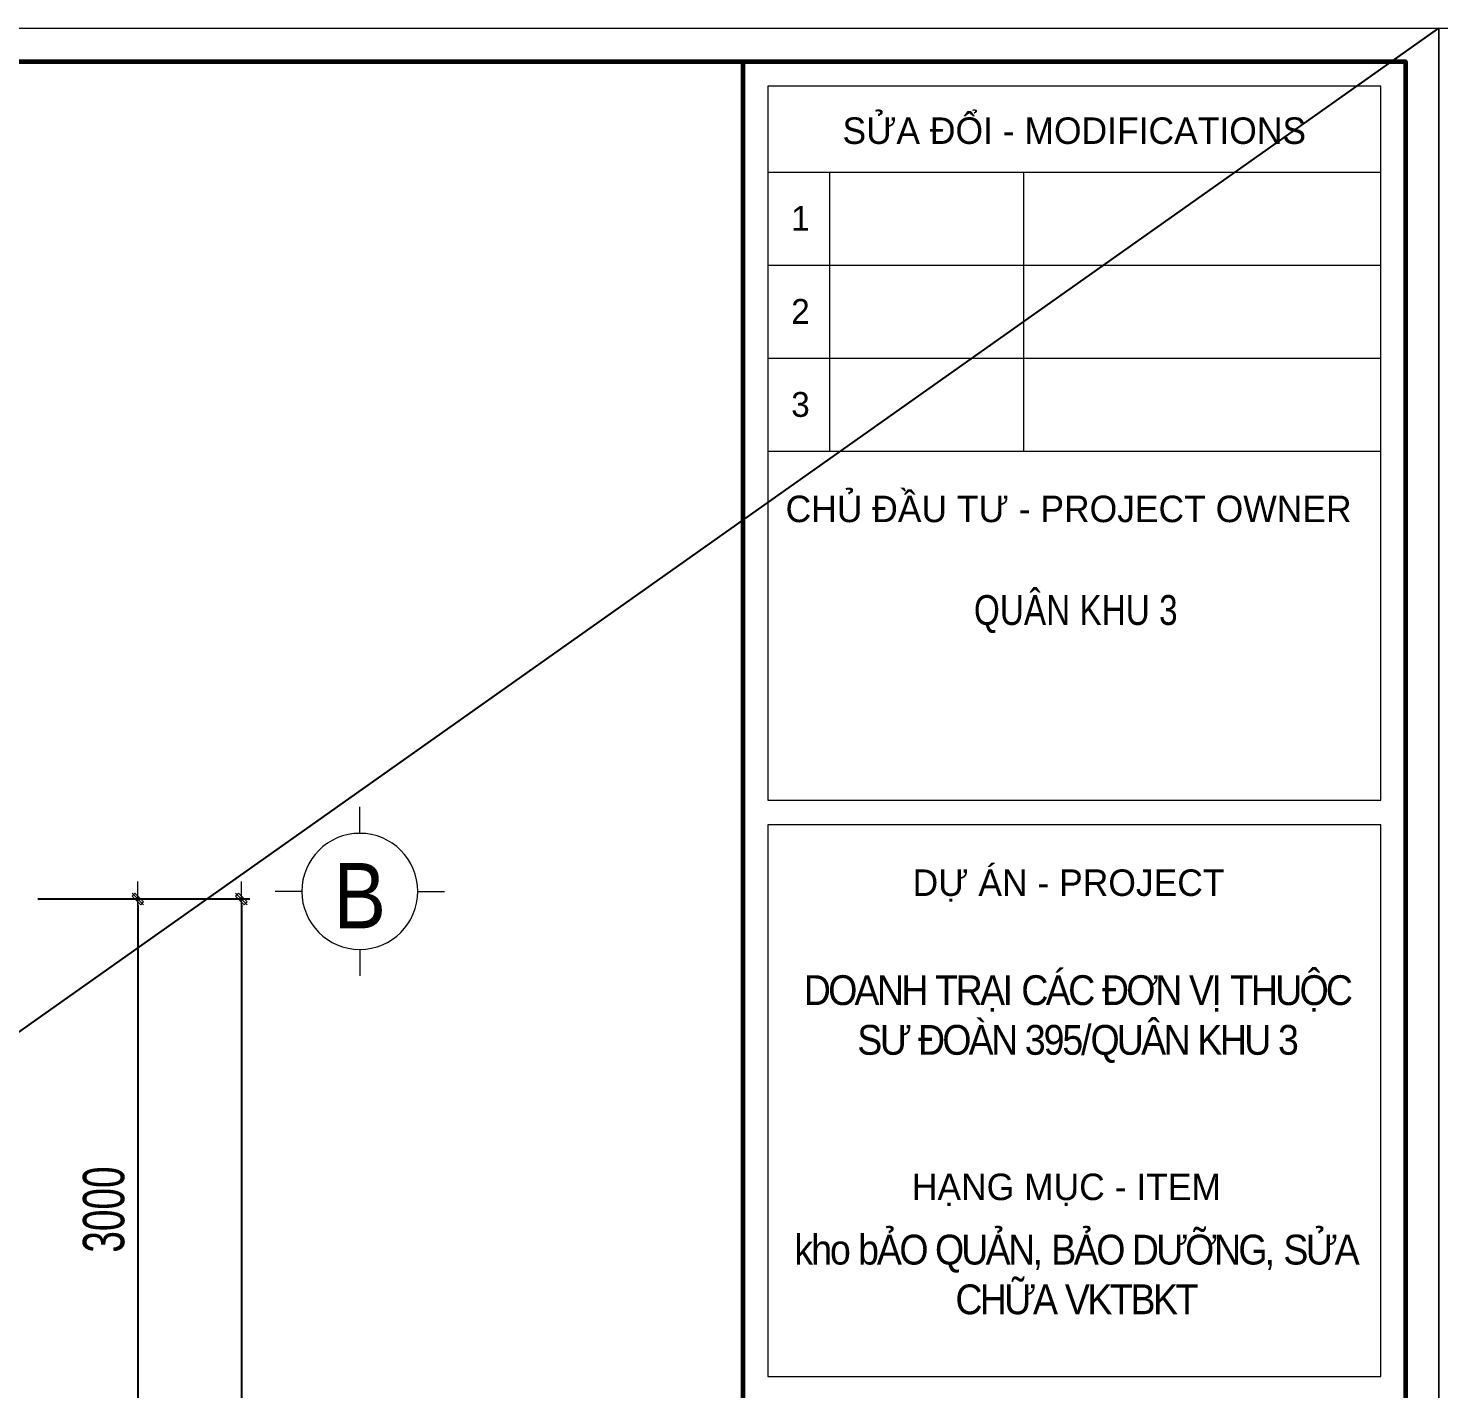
# Model space of a CAD drawing. Header units: millimetres. Extents: x -211129 to 461116, y -574633 to 115.
# Drawn here: x 231706 to 238516, y -538262 to -531691 of the extents above; entities that cross this region are included whole.
import ezdxf
from ezdxf.enums import TextEntityAlignment as Align

# ---------------------------------------------------------------- set-up
doc = ezdxf.new("R2010")
doc.units = ezdxf.units.MM
doc.header["$MEASUREMENT"] = 0
doc.header["$PDMODE"] = 32
doc.layers.get('Defpoints').update_dxf_attribs({"color": 1})
for name, color, linetype, lineweight in [('08. Net Text', 3, 'Continuous', 13), ('Khungten_LCDI', 7, 'Continuous', 5), ('LC Dim', 8, 'Continuous', 18), ('LC ISO', 153, 'Continuous', 13), ('LC Net manh', 133, 'Continuous', 5), ('LC Net thay', 63, 'Continuous', 25), ('LC Text1', 3, 'Continuous', 20)]:
    doc.layers.add(name, color=color, linetype=linetype, lineweight=lineweight)
doc.layers.add('KCS_Plotter', color=11, linetype='Continuous', plot=False)
doc.styles.add('HOATBIF', font='hoatbif.shx', dxfattribs={"width": 0.7})
doc.styles.add('Khungten', font='VHAVAN.TTF', dxfattribs={"width": 0.9, "height": 5000})
doc.styles.add('LC 1', font='VHAVANB.TTF')
doc.styles.add('Text Khung Ten', font='VHAVAN.TTF')
doc.styles.add('Title', font='VHBLACK.TTF', dxfattribs={"width": 0.8})
doc.dimstyles.new('DIM CHUAN', dxfattribs={"dimscale": 60, "dimtxt": 2.5, "dimasz": 0.35, "dimexe": 0.5, "dimexo": 0, "dimgap": 0.8, "dimtad": 1, "dimdec": 0, "dimzin": 0, "dimdsep": 46, "dimtxsty": 'HOATBIF', "dimblk1": 'DOT', "dimblk2": 'DOT', "dimsah": 1, "dimcen": -1, "dimdle": 1, "dimclrd": 256, "dimclre": 256, "dimclrt": 4, "dimadec": 3, "dimazin": 2, "dimtfac": 0.333333, "dimtdec": 0, "dimtix": 1, "dimtmove": 2, "dimatfit": 3, "dimldrblk": 'DOT', "dimfxl": 1, "dimtvp": 0.833333, "dimtolj": 1, "dimtzin": 0, "dimarcsym": 0})
doc.dimstyles.new('mb', dxfattribs={"dimscale": 71, "dimtxt": 2.5, "dimasz": 0.35, "dimexe": 0.5, "dimexo": 0, "dimgap": 0.8, "dimtad": 1, "dimdec": 0, "dimzin": 0, "dimdsep": 46, "dimtxsty": 'HOATBIF', "dimblk1": 'DOT', "dimblk2": 'DOT', "dimsah": 1, "dimcen": -1, "dimdle": 1, "dimclrd": 256, "dimclre": 256, "dimclrt": 4, "dimadec": 3, "dimazin": 2, "dimtfac": 0.333333, "dimtdec": 0, "dimtix": 1, "dimtmove": 2, "dimatfit": 3, "dimldrblk": 'DOT', "dimfxl": 1, "dimtvp": 0.833333, "dimtolj": 1, "dimtzin": 0, "dimarcsym": 0})

# ---------------------------------------------------------------- blocks, each defined once
blk = doc.blocks.new('lcdi fix')
at = {"layer": 'Defpoints', "lineweight": 0}
blk.add_lwpolyline([(-1200, -14850), (-1200, 14850), (40800, 14850), (40800, -14850)], close=True, dxfattribs=at)
at = {"layer": 'Khungten_LCDI', "color": 5, "lineweight": 60}
blk.add_line((36600, 14650), (36600, -14650), dxfattribs=at)
at = {"layer": 'Khungten_LCDI', "color": 5, "lineweight": 25}
blk.add_line((40600, -14650), (40600, 14650), dxfattribs=at)
at = {"layer": 'Khungten_LCDI', "color": 9, "lineweight": 15}
for p, q in [((36750, 13981.3), (40450, 13981.3)), ((37122.7, 13981.3), (37122.7, 12296.8)), ((38292.8, 13981.3), (38292.8, 12296.8)), ((36750, 13419.8), (40450, 13419.8)), ((36750, 12858.3), (40450, 12858.3)), ((36750, 12296.8), (40450, 12296.8))]:
    blk.add_line(p, q, dxfattribs=at)
at = {"layer": 'Khungten_LCDI', "color": 5, "lineweight": 60}
blk.add_lwpolyline([(0, -14650), (0, 14650), (40600, 14650), (40600, -14650)], close=True, dxfattribs=at)
at = {"layer": 'Khungten_LCDI', "color": 9, "lineweight": 15}
for points in [[(36750, 10190.4), (40450, 10190.4), (40450, 14500), (36750, 14500)], [(36750, 6711.5), (40450, 6711.5), (40450, 10040.4), (36750, 10040.4)]]:
    blk.add_lwpolyline(points, close=True, dxfattribs=at)
at = {"color": 7, "style": 'Khungten'}
for s, p in [('söa ®æi - modifications', (38600, 14151.5)), ('chñ ®Çu t\xad - project owner', (38565.6, 11868.2)), ('dù ¸n - project', (38565.6, 9611.8)), ('h¹ng môc - item', (38552.5, 7775.6))]:
    blk.add_text(s, height=160, dxfattribs=at).set_placement(p, align=Align.CENTER)
at = {"color": 4, "char_height": 180, "attachment_point": 5, "style": 'Khungten'}
for s, insert, width in [('{\\f.VnArialH|b0|i0|c0|p34;\\W0.8;qu©n khu 3}', (38609, 11313), 2315.239), ('{\\f.VnArialH|b0|i0|c0|p34;\\W0.9;\\T0.9;doanh tr¹i c¸c ®¬n vÞ thuéc s\xad ®oµn 395/qu©n khu 3}', (38616.6, 8868.3), 3461.975), ('{\\f.VnArialH|b0|i0|c0|p34;\\T0.9;kho b\\fArial|b0|i0|c0|p34;ẢO QUẢN, BẢO DƯỠNG, SỬA CHỮA VKTBKT}', (38609, 7325.4), 3712.556)]:
    blk.add_mtext(s, dxfattribs=dict(at, insert=insert, width=width))
at = {"color": 7, "style": 'Khungten', "width": 0.8}
for tag, p in [('REVISION', (39498.8, -10746.3)), ('NGAYHT', (39546.1, -11609.4))]:
    blk.add_attdef(tag, text='', height=200, dxfattribs=at).set_placement(p, align=Align.CENTER)
at = {"layer": '08. Net Text', "color": 7, "style": 'Text Khung Ten'}
blk.add_text('1', height=150, dxfattribs=at).set_placement((36891.7, 13626.8))
at = {"layer": '08. Net Text', "color": 7, "ltscale": 2, "style": 'Text Khung Ten'}
for s, p in [('2', (36891.7, 13065.3)), ('3', (36891.7, 12503.8))]:
    blk.add_text(s, height=150, dxfattribs=at).set_placement(p)
at = {"layer": 'LC Text1', "color": 3, "style": 'LC 1', "width": 1.834006}
for tag, p, p2 in [('TENBANVE1', (36912.7, -8885.8), (40339.1, -8885.8)), ('TENBANVE2', (36912.7, -9562.5), (40339.1, -9562.5))]:
    blk.add_attdef(tag, text='', height=250, dxfattribs=at).set_placement(p, p2, align=Align.FIT)
at = {"layer": 'LC Text1', "style": 'Title', "width": 0.7}
blk.add_attdef('SOBANVE', text='', height=250, dxfattribs=at).set_placement((39562, -13896.2), align=Align.CENTER)
blk = doc.blocks.new('DOT')
at = {"layer": 'LC Dim'}
blk.add_line((-3, 0), (3, 0), dxfattribs=at)
at = {"layer": 'LC Dim', "color": 4}
blk.add_line((-1, -1), (1, 1), dxfattribs=at)
blk.add_lwpolyline([(0.5, 1), (-1, -0.5), (-0.5, -1), (1, 0.5)], close=True, dxfattribs=at)
blk = doc.blocks.new('*D970')
at = {"layer": 'Defpoints', "color": 0, "ltscale": 2, "transparency": 16777216}
for p in [(231752.3, -535896.3), (231752.3, -541896.3), (232734.8, -541896.3)]:
    blk.add_point(p, dxfattribs=at)
at = {"layer": 'LC Dim', "lineweight": -2, "ltscale": 2, "transparency": 16777216}
for p, q in [((231752.3, -535896.3), (232774.8, -535896.3)), ((232734.8, -535924.3), (232734.8, -541868.3)), ((231752.3, -541896.3), (232774.8, -541896.3))]:
    blk.add_line(p, q, dxfattribs=at)
at = {"layer": 'LC Dim', "lineweight": -2, "ltscale": 2, "transparency": 16777216, "xscale": 28, "yscale": 28, "zscale": 28}
for p, rotation in [((232734.8, -535896.3), 90), ((232734.8, -541896.3), 270)]:
    blk.add_blockref('DOT', p, dxfattribs=dict(at, rotation=rotation))
at = {"layer": 'LC Dim', "color": 4, "ltscale": 2, "transparency": 16777216, "insert": (232570.8, -538896.3), "char_height": 200, "attachment_point": 5, "rotation": 90, "style": 'HOATBIF'}
blk.add_mtext('\\A1;6000', dxfattribs=at)
blk = doc.blocks.new('_Dot')
at = {"color": 0, "linetype": 'ByBlock', "lineweight": -2}
blk.add_line((-0.5, 0), (-1, 0), dxfattribs=at)
at = {"color": 0, "linetype": 'ByBlock', "const_width": 0.5}
blk.add_lwpolyline([(-0.25, 0, 1), (0.25, 0, 1)], format="xyb", close=True, dxfattribs=at)
blk = doc.blocks.new('*D974')
at = {"layer": 'Defpoints', "color": 0, "ltscale": 2, "transparency": 16777216}
for p in [(231752.3, -535896.3), (231752.3, -538896.3), (232234.8, -538896.3)]:
    blk.add_point(p, dxfattribs=at)
at = {"layer": 'LC Dim', "lineweight": -2, "ltscale": 2, "transparency": 16777216}
for p, q in [((231752.3, -535896.3), (232274.8, -535896.3)), ((232234.8, -535924.3), (232234.8, -538868.3)), ((231752.3, -538896.3), (232274.8, -538896.3))]:
    blk.add_line(p, q, dxfattribs=at)
at = {"layer": 'LC Dim', "lineweight": -2, "ltscale": 2, "transparency": 16777216, "xscale": 28, "yscale": 28, "zscale": 28}
for p, rotation in [((232234.8, -535896.3), 90), ((232234.8, -538896.3), 270)]:
    blk.add_blockref('DOT', p, dxfattribs=dict(at, rotation=rotation))
at = {"layer": 'LC Dim', "color": 4, "ltscale": 2, "transparency": 16777216, "insert": (232070.8, -537396.3), "char_height": 200, "attachment_point": 5, "rotation": 90, "style": 'HOATBIF'}
blk.add_mtext('\\A1;3000', dxfattribs=at)
blk = doc.blocks.new('TTRUC')
at = {"layer": 'LC ISO'}
for p, q in [((0, 6.95), (0, 10.13)), ((-6.95, 0), (-10.13, 0)), ((6.95, 0), (10.13, 0)), ((0, -6.95), (0, -10.13))]:
    blk.add_line(p, q, dxfattribs=at)
at = {"layer": 'LC Net manh'}
blk.add_circle((0, 0), 6.95, dxfattribs=at)

msp = doc.modelspace()

# ---------------------------------------------------------------- linework, layer by layer
at = {"layer": 'KCS_Plotter', "ltscale": 250}
msp.add_line((204916.3, -555451.2), (238516.3, -531691.2), dxfattribs=at)

# ---------------------------------------------------------------- block references
at = {"layer": 'LC ISO', "xscale": -40.31376784078886, "yscale": 40.31376784078886, "zscale": 40.31376784078886, "rotation": 180.0000000000055}
msp.add_blockref('TTRUC', (233306.6, -535859.7), dxfattribs=at)
at = {"layer": 'LC Net thay'}
for p, xscale, yscale, zscale in [((205876.3, -543571.2), 0.8, 0.8, 0.8), ((239416.3, -542828.7), 0.75, 0.75, 0.75)]:
    msp.add_blockref('lcdi fix', p, dxfattribs=dict(at, xscale=xscale, yscale=yscale, zscale=zscale))

# ---------------------------------------------------------------- texts
at = {"layer": 'LC Text1', "ltscale": 0.2, "style": 'LC 1', "width": 0.9}
msp.add_text('B', height=315.7, dxfattribs=at).set_placement((233306.6, -536133), align=Align.BOTTOM_CENTER)

# ---------------------------------------------------------------- dimensions: what is measured, and where the dimension line sits
at = {"layer": 'LC Dim', "ltscale": 2}
for base, p2, picture, middle in [((232734.8, -541896.3), (231752.3, -541896.3), '*D970', (232570.8, -538896.3)), ((232234.8, -538896.3), (231752.3, -538896.3), '*D974', (232070.8, -537396.3))]:
    dim = msp.add_linear_dim(base=base, p1=(231752.3, -535896.3), p2=p2, angle=90, dimstyle='DIM CHUAN', override={"dimscale": 80}, dxfattribs=at)
    dim.commit()
    dim.dimension.update_dxf_attribs({"geometry": picture, "text_midpoint": middle})

# ---------------------------------------------------------------- leaders
msp.add_leader([(228554.3, -535356.3), (228554.3, -543071.6), (232715.2, -543071.6)], dimstyle='mb', dxfattribs=at)

doc.saveas('drawing.dxf')
